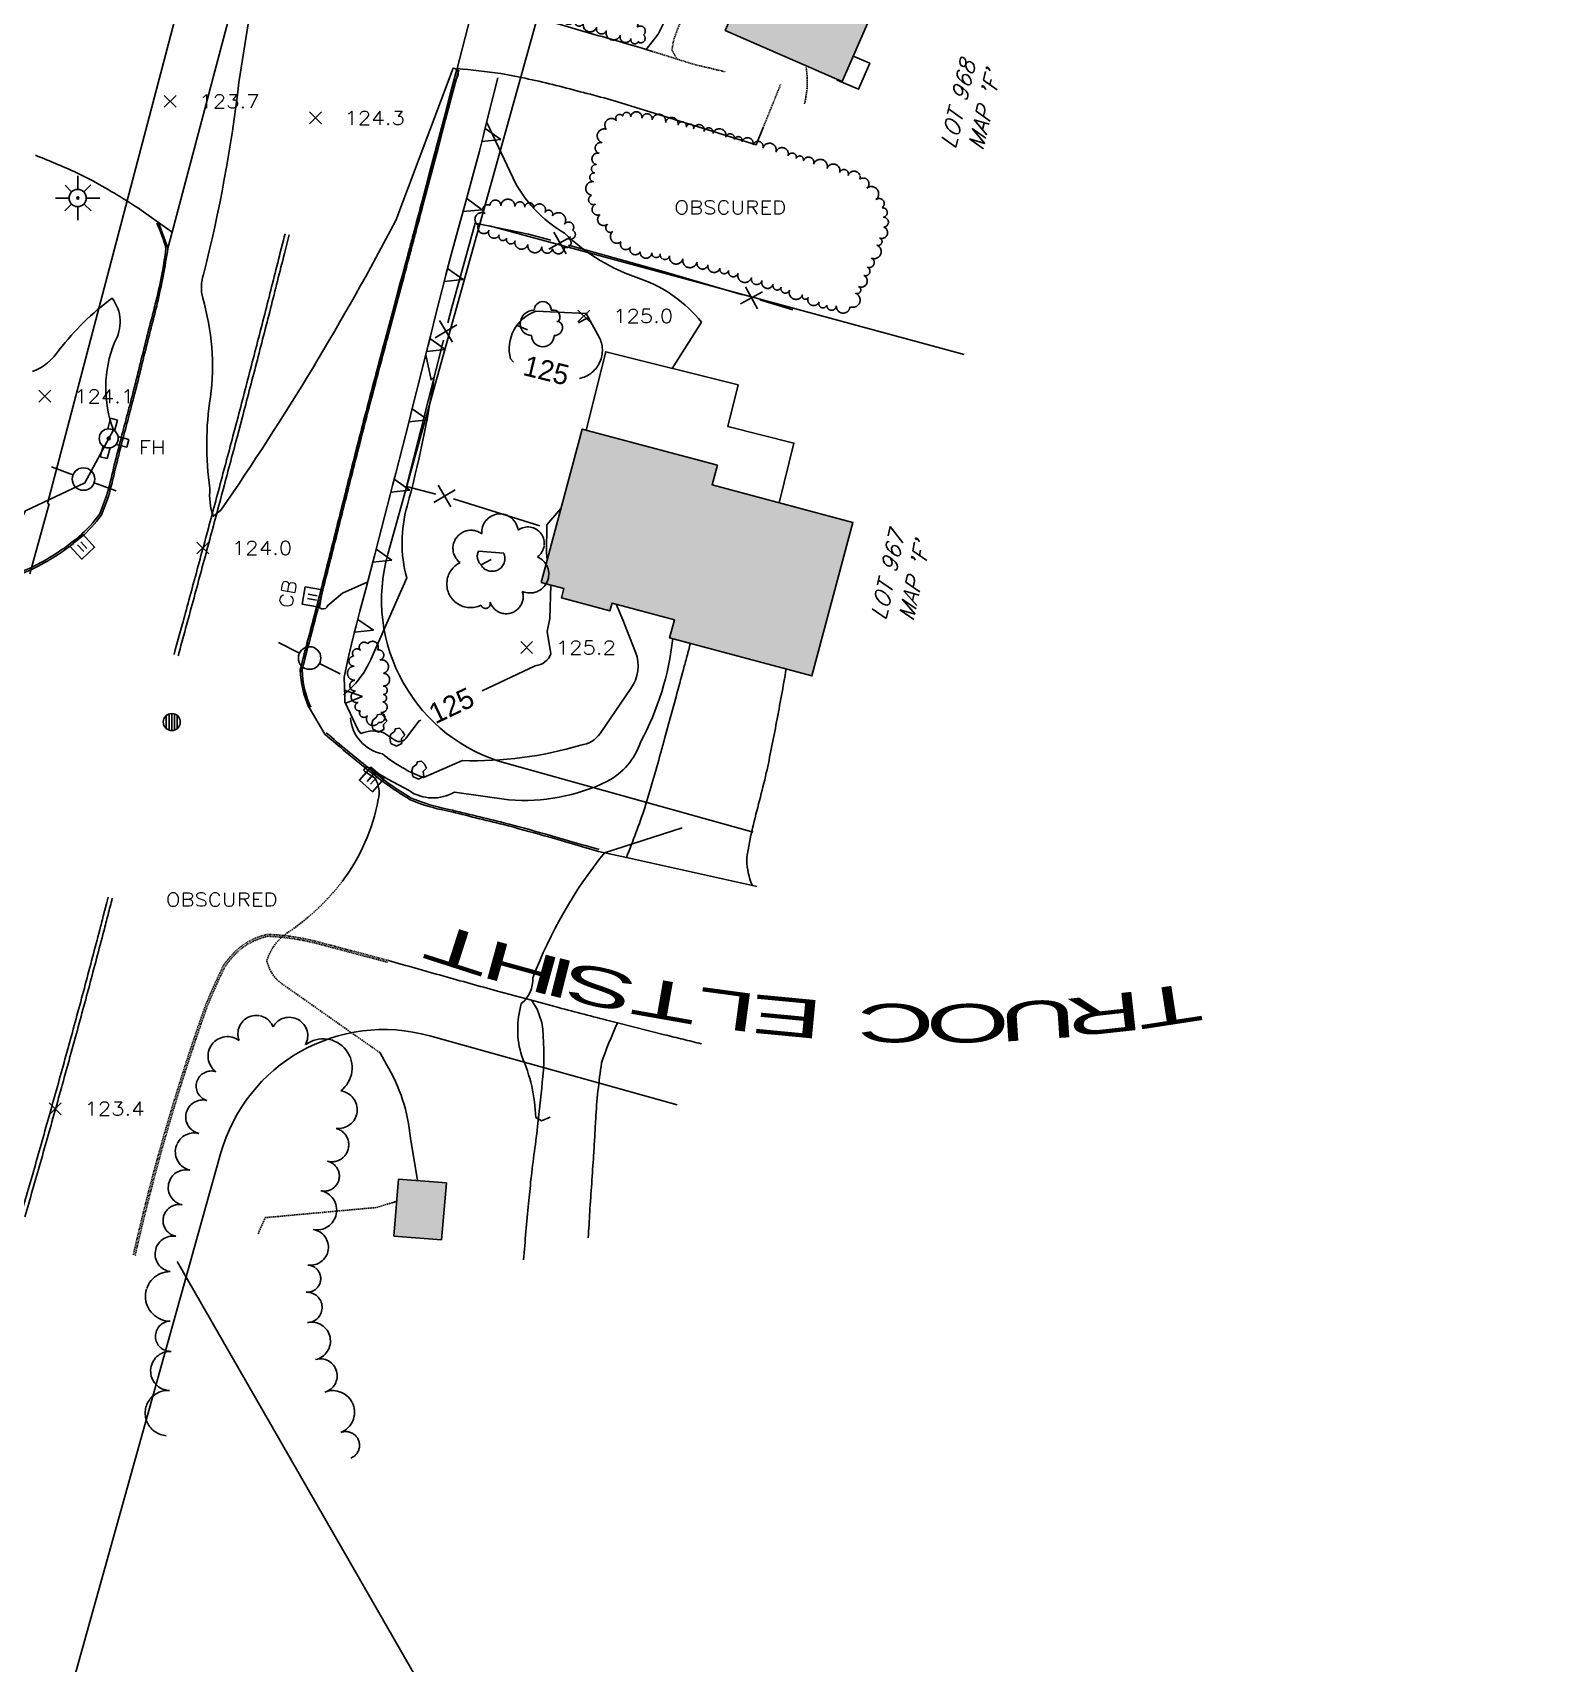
# Model space of a CAD drawing. Header units: feet. Extents: x 1023941 to 1026768, y 90264 to 94497.
# Drawn here: x 1024391.5 to 1024661.3, y 92679 to 92967.1 of the extents above; entities that cross this region are included whole.
import ezdxf
from ezdxf.enums import TextEntityAlignment as Align

# ---------------------------------------------------------------- set-up
doc = ezdxf.new("R2010")
doc.units = ezdxf.units.FT
doc.header["$MEASUREMENT"] = 0
for name, pattern in [('HIDDEN', [0.375, 0.25, -0.125]), ('HIDDEN2', [0.1875, 0.125, -0.0625]), ('LTP300', [40, 40, 0]), ('LTP322', [40, 40, 0]), ('LTP600', [40, 40, 0]), ('LTP610', [40, 40, 0]), ('LTP702', [40, 40, 0])]:
    doc.linetypes.add(name, pattern=pattern)
for name, color, linetype in [('ANNOTATE', 10, 'Continuous'), ('BUILDING', 11, 'Continuous'), ('CB', 10, 'Continuous'), ('CB-OBS', 10, 'Continuous'), ('CF-DEP_INDX', 11, 'LTP702'), ('CF-INDEX', 11, 'Continuous'), ('CF-INTERMED', 9, 'Continuous'), ('CF-OB_INTER', 9, 'HIDDEN'), ('CURB', 10, 'Continuous'), ('CURB_BACK', 9, 'Continuous'), ('CURB_BOTTOM', 10, 'Continuous'), ('CURB_OBSCURED', 10, 'HIDDEN2'), ('CURB_TOP', 10, 'Continuous'), ('DECK', 10, 'Continuous'), ('DRIVE', 10, 'Continuous'), ('DRIVE_OBSCURED', 10, 'HIDDEN2'), ('E1ABL', 4, 'Continuous'), ('E3BDL', 6, 'Continuous'), ('E6ABT-L', 4, 'Continuous'), ('E6BDW', 2, 'Continuous'), ('E6BUH', 9, 'Continuous'), ('E7SNT', 3, 'Continuous'), ('FENCE', 10, 'LTP300'), ('HYDRANT', 10, 'Continuous'), ('LTPOLE', 10, 'Continuous'), ('MH', 10, 'Continuous'), ('PAINTLIN', 9, 'Continuous'), ('PAVED_RD', 10, 'Continuous'), ('RETWALL', 9, 'LTP322'), ('ROCK', 9, 'Continuous'), ('SHRUBS', 9, 'LTP610'), ('SIDEWALK-OBS', 9, 'HIDDEN2'), ('SOLIDWALL', 9, 'Continuous'), ('SPOTELEV', 9, 'Continuous'), ('STEPS', 10, 'Continuous'), ('TEXT-OBS', 2, 'Continuous'), ('TREE', 9, 'Continuous'), ('TREELINE', 9, 'LTP600'), ('UPOLE', 10, 'Continuous'), ('WALK', 10, 'Continuous')]:
    doc.layers.add(name, color=color, linetype=linetype)
doc.styles.add('200BT', font='swiss.ttf', dxfattribs={"width": 2, "height": 6.8})
doc.styles.add('60', font='simplex.shx', dxfattribs={"width": 1.15, "height": 2.4})
doc.styles.add('80SL', font='simplex.shx', dxfattribs={"oblique": 22, "height": 2.8})

# ---------------------------------------------------------------- blocks, each defined once
blk = doc.blocks.new('FENCE')
for p, q in [((-0.476563, -0.5), (0.5, 0.476563)), ((0.5, -0.5), (-0.476563, 0.476563))]:
    blk.add_line(p, q)
blk = doc.blocks.new('RETWALL')
for p, q in [((-0.367188, 0), (0.001953, -0.986328)), ((0.001953, -0.986328), (0.373047, 0))]:
    blk.add_line(p, q)
blk = doc.blocks.new('STREE')
for p, q in [((0.25, 0.3125), (0.1875, 0.3125)), ((0.375, 0.125), (0.375, 0.1875))]:
    blk.add_line(p, q)
for centre, radius, start, end in [((0, 0.3125), 0.1875, 0, 180), ((-0.1875, 0), 0.3125, 90, 180), ((-0.25, 0), 0.25, 180, 270), ((0.25, 0.1875), 0.125, 0, 90), ((0.3125, 0.125), 0.0625, 270, 0), ((0.3125, -0.0625), 0.125, 0, 90), ((0, -0.25), 0.25, 180, 0), ((0.25, -0.0625), 0.1875, 270, 0)]:
    blk.add_arc(centre, radius, start, end)
blk = doc.blocks.new('CB_OBS')
for p, q in [((-0.118, -0.248), (-0.118, 0.249)), ((0.124, -0.248), (0.124, 0.249))]:
    blk.add_line(p, q)
at = {"flags": 128}
blk.add_lwpolyline([(0.487, 0.484), (-0.481, 0.484), (-0.481, -0.484), (0.487, -0.484)], close=True, dxfattribs=at)
blk = doc.blocks.new('ROCK')
for p, q in [((-0.369141, -0.009766), (-0.304688, 0.185547)), ((-0.304688, 0.185547), (-0.083984, 0.363281)), ((-0.083984, 0.363281), (-0.068359, 0.480469)), ((-0.068359, 0.480469), (0.160156, 0.517578)), ((0.160156, 0.517578), (0.337891, 0.349609)), ((0.453125, 0.138672), (0.269531, -0.052734)), ((0.337891, 0.349609), (0.453125, 0.138672)), ((-0.314453, -0.316406), (-0.373047, -0.019531)), ((0, -0.470703), (-0.314453, -0.316406)), ((0.292969, -0.324219), (0, -0.470703)), ((0.269531, -0.052734), (0.292969, -0.324219))]:
    blk.add_line(p, q)
blk = doc.blocks.new('CB_A')
for p, q in [((-0.118, -0.248), (-0.118, 0.249)), ((0.124, -0.248), (0.124, 0.249))]:
    blk.add_line(p, q)
at = {"flags": 128}
blk.add_lwpolyline([(0.487, 0.484), (-0.481, 0.484), (-0.481, -0.484), (0.487, -0.484)], close=True, dxfattribs=at)
blk = doc.blocks.new('UPOLE')
for p, q in [((-1.498047, 0.001953), (-0.480469, 0.001953)), ((0.517578, 0.001953), (1.550781, 0.001953))]:
    blk.add_line(p, q)
blk.add_circle((0.017578, -0.013672), 0.498047)
blk = doc.blocks.new('HYDRANT')
for p, q in [((-0.09375, 0.214844), (-0.09375, 0.490234)), ((-0.09375, 0.490234), (0.082031, 0.490234)), ((0.082031, 0.490234), (0.082031, 0.216797)), ((-0.214844, 0.09375), (-0.488281, 0.09375)), ((-0.488281, 0.09375), (-0.488281, -0.101563)), ((-0.488281, -0.101563), (-0.208984, -0.101563)), ((-0.09375, -0.490234), (-0.09375, -0.212891)), ((0.082031, -0.220703), (0.082031, -0.490234)), ((0.082031, -0.490234), (-0.09375, -0.490234))]:
    blk.add_line(p, q)
for radius in [0.234375, 0.035156]:
    blk.add_circle((0, 0), radius)
blk = doc.blocks.new('LTPOLE')
for p, q in [((0, 0.189453), (0, 0.488281)), ((-0.193359, 0), (-0.492188, 0)), ((-0.138672, 0.136719), (-0.28125, 0.287109)), ((0.130859, 0.140625), (0.289063, 0.294922)), ((0.185547, 0), (0.484375, 0)), ((-0.142578, -0.136719), (-0.289063, -0.279297)), ((0, -0.193359), (0, -0.486328)), ((0.138672, -0.132813), (0.292969, -0.279297))]:
    blk.add_line(p, q)
for centre, radius in [((-0.003906, 0), 0.189453), ((0, 0), 0.025391)]:
    blk.add_circle(centre, radius)
blk = doc.blocks.new('MH')
for p, q in [((-0.316406, -0.339844), (-0.316406, 0.349609)), ((-0.146484, 0.458984), (-0.146484, -0.427734)), ((0, -0.458984), (0, 0.474609)), ((0.146484, 0.443359), (0.146484, -0.435547)), ((0.302734, -0.332031), (0.302734, 0.365234))]:
    blk.add_line(p, q)
blk.add_circle((0, 0.007813), 0.470703)
blk = doc.blocks.new('SPOT')
for p, q in [((-0.5, -0.5), (0.5, 0.5)), ((-0.5, 0.5), (0.5, -0.5))]:
    blk.add_line(p, q)
blk = doc.blocks.new('DEPRESS')
blk.add_line((0.005859, -0.996094), (0.001953, -0.001953))

msp = doc.modelspace()

# ---------------------------------------------------------------- hatches: boundary and pattern name
at = {"layer": 'E6BUH'}
h = msp.add_hatch(dxfattribs=at)
h.set_pattern_fill('ANSI36', color=256, scale=20, style=0)
h.paths.add_polyline_path([(1024455.34, 92754.49), (1024463.78, 92753.8), (1024464.61, 92763.87), (1024456.17, 92764.56)])
h.paths.add_polyline_path([(1024511.58, 92887.22), (1024512.51, 92890.67), (1024488.63, 92897.07), (1024481.36, 92869.96), (1024485.4, 92868.88), (1024484.95, 92867.22), (1024493.52, 92864.93), (1024493.89, 92866.33), (1024504.9, 92863.38), (1024504.05, 92860.2), (1024529.2, 92853.45), (1024536.46, 92880.55)])
h.paths.add_polyline_path([(1024548.22, 92989.83), (1024527.58, 92998.85), (1024513.9, 92967.49), (1024534.54, 92958.48)])
h.paths.add_polyline_path([(1024552.93, 93068.29), (1024552.74, 93057.07), (1024580, 93056.61), (1024580.24, 93070.95), (1024580.58, 93091.18), (1024553.32, 93091.63)])

# ---------------------------------------------------------------- linework, layer by layer
at = {"layer": 'BUILDING', "flags": 128}
for points in [[(1024534.54, 92958.48), (1024513.9, 92967.49), (1024527.58, 92998.85), (1024548.22, 92989.83), (1024534.54, 92958.48)], [(1024481.36, 92869.96), (1024488.63, 92897.07), (1024512.51, 92890.67), (1024511.58, 92887.22), (1024536.46, 92880.55), (1024529.2, 92853.45), (1024504.05, 92860.2), (1024504.9, 92863.38), (1024493.89, 92866.33), (1024493.52, 92864.93), (1024484.95, 92867.22), (1024485.4, 92868.88), (1024481.36, 92869.96)], [(1024463.78, 92753.8), (1024464.61, 92763.87), (1024456.17, 92764.56), (1024455.34, 92754.49), (1024463.78, 92753.8)]]:
    msp.add_lwpolyline(points, close=True, dxfattribs=at)
at = {"layer": 'CF-DEP_INDX', "elevation": 125, "flags": 128}
msp.add_lwpolyline([(1024476.46, 92908.87), (1024475.96, 92909.45, -0.393269471), (1024480.41, 92917.87), (1024489.31, 92917.46), (1024491.72, 92913.09, -0.48476887), (1024488.12, 92906.01)], format="xyb", dxfattribs=at)
msp.add_lwpolyline([(1024470.75, 92873.05, -0.326590601), (1024470.28, 92875.48), (1024470.28, 92875.48), (1024474.75, 92875.13, -0.95256186), (1024470.75, 92873.05)], format="xyb", close=True, dxfattribs=at)
at = {"layer": 'CF-INDEX', "elevation": 125, "flags": 128}
for points in [[(1024471.75, 92951.21), (1024476.34, 92941.51, 0.146031708), (1024485.48, 92931.69, 0.112750554), (1024499.02, 92923.57, -0.138418436), (1024509.67, 92915.98), (1024504.54, 92907.79)], [(1024483.1, 92869.5), (1024482.89082, 92863.56668), (1024482.43091, 92861.32718), (1024483.1, 92857.35, -0.285242569), (1024480.33, 92855.26), (1024470.92, 92850.81)], [(1024460.09, 92845.65), (1024459.82, 92845.51), (1024457.59804, 92842.58063, -0.445973775), (1024455.50648, 92842.12134), (1024453.53969, 92843.40831, 0.188960348), (1024449.53, 92843.28), (1024449.06, 92843.87)]]:
    msp.add_lwpolyline(points, format="xyb", dxfattribs=at)
msp.add_lwpolyline([(1024482.44, 92873.98), (1024482.33183, 92875.20264), (1024482.37, 92880.12), (1024484.86, 92883.01)], dxfattribs=at)
at = {"layer": 'CF-INTERMED', "flags": 128}
for points, elevation in [([(1024450.64, 92870.02), (1024446.25, 92868.05), (1024443.69864, 92865.92, -0.996019376), (1024441.92, 92866.49), (1024465.92, 92958.54, 0.417578533), (1024466.48, 92960.68), (1024465.79, 92960.82), (1024455.68, 92933.94, -0.030691962), (1024424.75297, 92882.70968), (1024423.46, 92881.66, -0.121753013), (1024422.85, 92886.57, -0.074874419), (1024422.92, 92902.71, 0.106114519), (1024421.55756, 92920.17219, -0.147336188), (1024421.70726, 92924.38157, 0.032041688), (1024427.96454, 92958.27008), (1024432.15, 92984.61), (1024431.75, 92989.57, -0.086315809), (1024418.19934, 92978.49898, -0.142452285), (1024410.48, 92976.83)], 124), ([(1024391.49, 92907.24, 0.158782953), (1024396.2, 92911.07, -0.064452054), (1024405.54, 92920.22, -0.310024139), (1024405.95, 92912.34, 0.18632219), (1024405.78, 92896.93), (1024400.76, 92887.58), (1024390.25, 92882.6), (1024386.41, 92875.32, -0.211879133), (1024379.78, 92867.98)], 124), ([(1024461, 92910.16), (1024461.92, 92905.76), (1024462.48, 92906.32, -0.027939683), (1024457.6894, 92883.44768, 0.137684996), (1024457.61, 92870.8), (1024451.23932, 92856.33357, -0.127715524), (1024446.43, 92850.13)], 126), ([(1024494.61, 92866.13), (1024495.81, 92863.35), (1024498.05737, 92857.61849, -0.250711565), (1024497.21, 92851.25), (1024491.79, 92843.27, -0.20293507), (1024488.35678, 92841.21038, -0.079430854), (1024467.44, 92838.48), (1024460.59, 92835.49, -0.085676776), (1024453.35311, 92839.67928, -0.339206229), (1024447.66, 92846.07)], 124), ([(1024446.21, 92817.12, 0.113136797), (1024452.59, 92831.62, 0.192186462), (1024452.01, 92835.38), (1024450.19, 92836.55, -0.809293546), (1024450.85, 92837.26), (1024454.25, 92835.22), (1024458.02, 92833.18, 0.28717329), (1024466.04, 92832.92), (1024475.65, 92831.56, 0.131851395), (1024492.99, 92834.78, 0.192170538), (1024498.94, 92841.77, 0.096087155), (1024504.62, 92860.04)], 123), ([(1024482.93, 92775.5), (1024481.41, 92774.82), (1024480.41226, 92775.43988, 0.094874448), (1024477.93517, 92786.26181, -0.147234545), (1024477.86, 92795.55, 0.229547931), (1024479.91, 92800.12, -0.078607831), (1024492.55, 92822.22), (1024506.26, 92826.6)], 122), ([(1024459.52, 92764.29), (1024458.27, 92771.8, 0.113314029), (1024454.01959, 92784.82051), (1024452.9, 92786.86)], 123)]:
    msp.add_lwpolyline(points, format="xyb", dxfattribs=dict(at, elevation=elevation))
at = {"layer": 'CF-INTERMED', "elevation": 123, "flags": 128}
msp.add_lwpolyline([(1024455.03, 92760.38), (1024455.84, 92760.63)], dxfattribs=at)
at = {"layer": 'CF-OB_INTER', "flags": 128}
for points, elevation in [([(1024527.89, 92954.51, 0.103581399), (1024528.18, 92960.95)], 124), ([(1024452.9, 92786.86), (1024435.84, 92798.86, -0.19813586), (1024432.88, 92803.14, -0.166572197), (1024436.35976, 92807.93414, 0.081539738), (1024446.21, 92817.12)], 123)]:
    msp.add_lwpolyline(points, format="xyb", dxfattribs=dict(at, elevation=elevation))
at = {"layer": 'CF-OB_INTER', "elevation": 123, "flags": 128}
msp.add_lwpolyline([(1024431.35, 92754.89), (1024432.62, 92757.74), (1024452.29, 92759.53), (1024455.03, 92760.38)], dxfattribs=at)
at = {"layer": 'CURB', "flags": 128}
for points in [[(1024413.77, 92933.57), (1024415.42, 92929, -0.016245), (1024413.54, 92919.23, -0.005782), (1024412.74, 92916.09, 0.000599), (1024411.94, 92912.96, 0.000926), (1024410.74, 92908.1, -0.001789), (1024409.53, 92903.25, -0.00154), (1024408.44, 92899.08, 0.001034), (1024407.35, 92894.92, 0.001209), (1024406.12, 92890.04, -0.019398), (1024404.89, 92885.16), (1024403.7, 92881.93, -0.067623), (1024399.89, 92877.83, -0.04665), (1024394.66, 92874.07, -0.066699), (1024385.48, 92870.06), (1024384.67, 92869.85, -0.062964), (1024374.71, 92868.69), (1024373.18, 92868.72, -0.054663), (1024367.22, 92870.5)], [(1024491.51, 92822.44, 0.002168), (1024486.7, 92823.83, 0.002168), (1024481.9, 92825.22, 0.004143), (1024474.71, 92827.18, 0.00387), (1024469.85, 92828.36, 0.005134), (1024464.99, 92829.55), (1024463.68, 92829.83, -0.046134), (1024458.23, 92831.58, -0.033347), (1024450.64, 92836.92, -0.010609), (1024443.17, 92843.16)]]:
    msp.add_lwpolyline(points, format="xyb", dxfattribs=at)
at = {"layer": 'CURB_BACK', "flags": 128}
for points in [[(1024440.66, 92847.93, -0.100695), (1024439.14, 92854.5), (1024439.37, 92855.48, -0.006292), (1024440.63, 92860.32, 0.000505), (1024441.89, 92865.16, 0.00022), (1024442.44, 92867.26, 0.000435), (1024442.98, 92869.37, 0.001001), (1024444.2, 92874.22, 0.000196), (1024445.42, 92879.07, 0.000196), (1024446.64, 92883.92, -0.000581), (1024447.85, 92888.77, -0.000581), (1024449.09, 92893.61, -0.000935), (1024450.32, 92898.46, -0.000935), (1024451.6, 92903.3, -0.000495), (1024452.87, 92908.13, -0.000495), (1024454.16, 92912.96), (1024455.45, 92917.8), (1024456.75, 92922.62, 0.000267), (1024458.04, 92927.45, 0.000137), (1024458.7, 92929.94, 0.000115), (1024459.36, 92932.42, 0.000225), (1024460.64, 92937.25), (1024461.92, 92942.08), (1024463.2, 92946.92), (1024464.48, 92951.75), (1024465.64, 92956.16), (1024466.8, 92960.56)], [(1024413.46, 92933.45, -0.043021), (1024415.07, 92928.97, -0.032276), (1024413.19, 92919.2, -0.005644), (1024412.4, 92916.12, 0.000563), (1024411.62, 92913.03, 0.000884), (1024410.41, 92908.18, -0.001781), (1024409.21, 92903.33, -0.001532), (1024408.12, 92899.17, 0.000962), (1024407.03, 92895.01, 0.001125), (1024405.79, 92890.13, -0.019441), (1024404.56, 92885.25), (1024403.4, 92882.1, -0.067394), (1024399.67, 92878.08, -0.046701), (1024394.5, 92874.36, -0.067402), (1024385.31, 92870.37), (1024384.58, 92870.17, -0.063419), (1024374.62, 92869.03), (1024373.21, 92869.06, -0.055165), (1024367.32, 92870.82)], [(1024491.6, 92822.76, 0.002168), (1024486.79, 92824.15, 0.002168), (1024481.99, 92825.54, 0.004144), (1024474.79, 92827.5, 0.003864), (1024469.93, 92828.68, 0.005246), (1024465.08, 92829.87), (1024463.77, 92830.15, -0.046209), (1024458.38, 92831.88, -0.033272), (1024450.84, 92837.19, -0.010636), (1024443.39, 92843.41)]]:
    msp.add_lwpolyline(points, format="xyb", dxfattribs=at)
at = {"layer": 'CURB_BOTTOM', "flags": 128}
msp.add_lwpolyline([(1024440.34, 92847.85, -0.099799), (1024438.8, 92854.5), (1024439.05, 92855.56, -0.006236), (1024440.31, 92860.4, 0.000494), (1024441.57, 92865.24, 0.000215), (1024442.12, 92867.34, 0.000439), (1024442.66, 92869.45, 0.001008), (1024443.88, 92874.3, 0.000196), (1024445.1, 92879.15, 0.000196), (1024446.32, 92884, -0.000581), (1024447.53, 92888.85, -0.000581), (1024448.76, 92893.69, -0.000934), (1024450, 92898.54, -0.000935), (1024451.27, 92903.38, -0.000496), (1024452.55, 92908.22, -0.000495), (1024453.84, 92913.05), (1024455.13, 92917.88), (1024456.42, 92922.71, 0.000269), (1024457.72, 92927.54, 0.000138), (1024458.38, 92930.02, 0.000113), (1024459.04, 92932.5, 0.00022), (1024460.32, 92937.34), (1024461.6, 92942.17), (1024462.88, 92947), (1024464.15, 92951.84), (1024465.31, 92956.24), (1024466.48, 92960.65)], format="xyb", dxfattribs=at)
at = {"layer": 'CURB_OBSCURED', "flags": 128}
for points in [[(1024409.31, 92751.17, -0.029667), (1024421.98, 92795.01, -0.019106), (1024425.29, 92802.39, -0.072608), (1024428.4, 92805.7, -0.100901), (1024432.98, 92807.79, -0.057607), (1024442.41, 92806.33), (1024447.64, 92804.95), (1024454.38, 92803.16)], [(1024409.63, 92751.07, -0.029709), (1024422.3, 92794.9, -0.018979), (1024425.57, 92802.21, -0.072211), (1024428.59, 92805.43, -0.100026), (1024433.02, 92807.45, -0.057077), (1024442.35, 92806.01), (1024447.68, 92804.6), (1024454.29, 92802.84)]]:
    msp.add_lwpolyline(points, format="xyb", dxfattribs=at)
at = {"layer": 'CURB_TOP', "flags": 128}
msp.add_lwpolyline([(1024440.36, 92847.86, -0.099857), (1024438.82, 92854.5), (1024439.07, 92855.56, -0.006238), (1024440.33, 92860.39, 0.000497), (1024441.59, 92865.23, 0.000216), (1024442.13, 92867.34, 0.000438), (1024442.68, 92869.45, 0.001006), (1024443.9, 92874.3, 0.000196), (1024445.12, 92879.14, 0.000196), (1024446.33, 92883.99, -0.00058), (1024447.55, 92888.84, -0.00058), (1024448.78, 92893.69, -0.000936), (1024450.02, 92898.53, -0.000937), (1024451.29, 92903.37, -0.000494), (1024452.57, 92908.21, -0.000494), (1024453.86, 92913.04), (1024455.15, 92917.87), (1024456.44, 92922.7, 0.000269), (1024457.74, 92927.53, 0.000138), (1024458.4, 92930.01, 0.000114), (1024459.06, 92932.5, 0.000223), (1024460.34, 92937.33), (1024461.62, 92942.16), (1024462.9, 92947), (1024464.17, 92951.83), (1024465.33, 92956.24), (1024466.49, 92960.64)], format="xyb", dxfattribs=at)
at = {"layer": 'DECK', "flags": 128}
msp.add_lwpolyline([(1024489.32, 92896.89), (1024492.78, 92910.72), (1024516.17, 92904.87), (1024514.33, 92897.52), (1024526.03, 92894.59), (1024523.4, 92884.05)], dxfattribs=at)
at = {"layer": 'DRIVE', "flags": 128}
for points in [[(1024470.32, 92975.44), (1024471.84, 92973.47, 0.046417), (1024478.36, 92970.53, 0.007849), (1024487.92, 92967.61, 0.002198), (1024492.73, 92966.23, -0.002148), (1024497.54, 92964.85), (1024499.23, 92964.35), (1024499.9, 92964.14), (1024501.03, 92963.79)], [(1024466.5, 92960.75, -0.01111), (1024474.22, 92959.89, -0.016238), (1024484.02, 92957.78, -0.005643), (1024488.85, 92956.51, -0.008873), (1024493.68, 92955.24), (1024494.7, 92954.93), (1024519.35, 92947.28), (1024520.6, 92950.35)], [(1024392.01, 92945.44, -0.01423), (1024399.81, 92942.11), (1024402.14, 92940.9, -0.025458), (1024410.71, 92935.72), (1024413.77, 92933.57), (1024416.18, 92931.87)], [(1024496.43, 92821.35, 0.009083), (1024499.7, 92830.17, 0.007383), (1024502.46, 92839.77, 0.001219), (1024503.17, 92842.35), (1024503.87, 92844.93), (1024505.19, 92849.75, 0.000915), (1024506.5, 92854.57, 0.000439), (1024507.12, 92856.89, 0.000439), (1024507.74, 92859.21)], [(1024524.67, 92854.67, -0.002135), (1024522.96, 92845.31, -0.005998), (1024521.15, 92836.31, -0.006018), (1024519.94, 92831.44, 0.008141), (1024518.72, 92826.57, 0.015642), (1024517.71, 92821.43, 0.09813), (1024518.44, 92817.02), (1024518.73, 92816.4)], [(1024478.24, 92750.29, -0.00213), (1024478.68, 92755.27, -0.00213), (1024479.13, 92760.25, -0.000904), (1024479.35, 92762.36, -0.001647), (1024479.56, 92764.48, -0.003884), (1024480.18, 92769.44, 0.002734), (1024480.8, 92774.41, 0.007833), (1024481.66, 92782.69, 0.051847), (1024481.51, 92792.21), (1024480.63, 92794.58), (1024479.68, 92796.14)], [(1024494.87, 92792.14, 0.030202), (1024492.03, 92785.06, 0.022965), (1024491, 92775.13, 0.004292), (1024490.82, 92771.94, -0.000852), (1024490.63, 92768.76, -0.001336), (1024490.29, 92763.77, 0.001957), (1024489.95, 92758.78, 0.000903), (1024489.82, 92756.48, 0.000903), (1024489.69, 92754.17)]]:
    msp.add_lwpolyline(points, format="xyb", dxfattribs=at)
at = {"layer": 'DRIVE_OBSCURED', "flags": 128}
msp.add_lwpolyline([(1024501.03, 92963.79), (1024505.42, 92962.42), (1024508.26, 92961.53, 0.011751), (1024511.05, 92960.87, 0.011751), (1024513.85, 92960.21)], format="xyb", dxfattribs=at)
msp.add_lwpolyline([(1024520.6, 92950.35), (1024523.66, 92957.92)], dxfattribs=at)
at = {"layer": 'E1ABL'}
msp.add_line((1024472.23508, 92932.97805), (1024556.09565, 92910.24038), dxfattribs=at)
at = {"layer": 'E3BDL'}
for p, q in [((1024515.32145, 93344.22686), (1024394.11708, 92883.92698)), ((1024454.26617, 92874.97788), (1024518.73124, 93106.04501)), ((1024391.00478, 92871.50068), (1024394.44732, 92883.84002)), ((1024394.11708, 92883.92698), (1024394.44732, 92883.84002)), ((1024518.83427, 92825.81848), (1024475.10088, 92838.01959)), ((1024505.39795, 92777.65765), (1024461.66456, 92789.85876)), ((1024370.71488, 92575.49854), (1024424.70627, 92769.02405))]:
    msp.add_line(p, q, dxfattribs=at)
for centre, start, end in [((1024483.16267, 92866.91609), 164.4115098, 254.4115098), ((1024453.60277, 92760.96226), 74.4115098, 164.4115098)]:
    msp.add_arc(centre, 30, start, end, dxfattribs=at)
at = {"layer": 'E6BDW'}
msp.add_line((1024417.04307, 92750.00106), (1024661.27859, 92325.36043), dxfattribs=at)
at = {"layer": 'FENCE', "flags": 128}
for points in [[(1024464.89, 92915.86), (1024465.57, 92918.57), (1024469.71, 92933.47), (1024479.12, 92931.53), (1024483.1, 92930.42)], [(1024486.18, 92929.57), (1024502.92, 92924.92), (1024516.95, 92920.78)], [(1024520.02, 92919.87), (1024525.82, 92918.16)], [(1024462.76, 92885.58), (1024457.57, 92886.93), (1024464.1, 92912.75)], [(1024481.13, 92879.99), (1024465.85, 92884.75)]]:
    msp.add_lwpolyline(points, dxfattribs=at)
at = {"layer": 'PAINTLIN', "flags": 128}
for points in [[(1024416.5, 92857.21), (1024416.72, 92858.05), (1024417.93, 92862.46, 0.000303), (1024419.13, 92866.86, 0.000332), (1024420.44, 92871.69, 0.000296), (1024421.75, 92876.51, 0.000296), (1024423.05, 92881.34, 0.000295), (1024424.34, 92886.17, 0.000295), (1024425.63, 92891, 0.000293), (1024426.91, 92895.84), (1024427.8, 92899.21, 0.000448), (1024429.07, 92904.04, 0.000499), (1024430.33, 92908.88, 0.000499), (1024431.58, 92913.72, 0.0005), (1024432.82, 92918.57, 0.0005), (1024434.05, 92923.41, 0.000552), (1024435.27, 92928.26), (1024435.83, 92930.46), (1024435.97, 92931.05), (1024436.11, 92931.58)], [(1024417.22, 92857.02, 0.000295), (1024418.54, 92861.84, 0.000295), (1024419.86, 92866.66, 0.000295), (1024421.17, 92871.49, 0.000296), (1024422.47, 92876.32, 0.000296), (1024423.77, 92881.15, 0.000293), (1024425.07, 92885.98, 0.000293), (1024426.35, 92890.81, 0.000299), (1024427.63, 92895.64), (1024428.53, 92899.02, 0.000445), (1024429.79, 92903.85, 0.0005), (1024431.06, 92908.69, 0.0005), (1024432.3, 92913.53, 0.000498), (1024433.55, 92918.37, 0.000498), (1024434.77, 92923.22, 0.000503), (1024436, 92928.07), (1024436.83, 92931.4)], [(1024389.4, 92758.06, 0.000539), (1024390.78, 92762.87, 0.000539), (1024392.16, 92767.67, 0.000539), (1024393.52, 92772.49, 0.000539), (1024394.88, 92777.3, 0.000539), (1024396.22, 92782.11, 0.000533), (1024397.56, 92786.93), (1024398.2, 92789.25, 0.000788), (1024399.51, 92794.08, 0.000838), (1024400.81, 92798.9, 0.000838), (1024402.09, 92803.74, 0.000897), (1024403.36, 92808.57, 0.000448), (1024403.99, 92810.99), (1024404.61, 92813.4), (1024404.74, 92813.91), (1024404.86, 92814.35)], [(1024390.13, 92757.86, 0.000539), (1024391.51, 92762.66, 0.000539), (1024392.89, 92767.47, 0.000539), (1024394.25, 92772.28, 0.000539), (1024395.61, 92777.09, 0.000539), (1024396.94, 92781.91, 0.000538), (1024398.28, 92786.73), (1024398.92, 92789.05, 0.00078), (1024400.23, 92793.88, 0.00084), (1024401.54, 92798.71, 0.00084), (1024402.81, 92803.54, 0.000839), (1024404.09, 92808.37, 0.000501), (1024404.83, 92811.26, 0.000501), (1024405.58, 92814.16)]]:
    msp.add_lwpolyline(points, format="xyb", dxfattribs=at)
at = {"layer": 'PAVED_RD', "flags": 128}
for points in [[(1024430.74, 92986.79), (1024416.18, 92931.87), (1024415.42, 92929)], [(1024466.48, 92960.65), (1024466.5, 92960.75), (1024470.32, 92975.44), (1024470.42, 92975.81)], [(1024443.17, 92843.16), (1024440.36, 92847.86)], [(1024519.46, 92816.24), (1024518.73, 92816.4), (1024496.43, 92821.35), (1024491.51, 92822.44)]]:
    msp.add_lwpolyline(points, dxfattribs=at)
msp.add_lwpolyline([(1024454.38, 92803.16, 0.00076), (1024459.19, 92801.8, 0.00076), (1024464, 92800.44, 0.00076), (1024468.82, 92799.1, 0.000761), (1024473.64, 92797.77), (1024474.76, 92797.46), (1024479.68, 92796.14), (1024484.42, 92794.86, 0.001138), (1024488.94, 92793.68, 0.001728), (1024493.46, 92792.5), (1024494.87, 92792.14), (1024503.16, 92790.05, 0.000875), (1024506.43, 92789.25, 0.000875), (1024509.7, 92788.45)], format="xyb", dxfattribs=at)
at = {"layer": 'RETWALL', "flags": 128}
for points in [[(1024471.17, 92949.02), (1024471.43, 92950.04), (1024472.81, 92955.66)], [(1024467.9, 92936.65), (1024469.43, 92942.3), (1024470.44, 92946.17), (1024471.17, 92949.02)], [(1024464.53, 92924.3), (1024465.54, 92928.09), (1024466.6, 92931.95), (1024467.67, 92935.8), (1024467.9, 92936.65)], [(1024461.38, 92911.89), (1024461.79, 92913.5), (1024462.76, 92917.38), (1024464.51, 92924.23), (1024464.53, 92924.3)], [(1024458.28, 92899.47), (1024458.88, 92901.86), (1024459.85, 92905.74), (1024460.81, 92909.62), (1024461.38, 92911.89)], [(1024455.11, 92887.07), (1024455.69, 92889.3), (1024456.92, 92894.1), (1024457.91, 92897.98), (1024458.28, 92899.47)], [(1024451.9, 92874.68), (1024452.67, 92877.68), (1024453.67, 92881.55), (1024454.68, 92885.43), (1024455.11, 92887.07)], [(1024448.67, 92862.29), (1024449.34, 92864.9), (1024450.37, 92868.78), (1024451.68, 92873.81), (1024451.9, 92874.68)], [(1024446.66, 92849.74), (1024446.57, 92853.24), (1024447.41, 92857.14), (1024448.35, 92861.02), (1024448.67, 92862.29)], [(1024449.06, 92843.87), (1024446.68, 92848.88), (1024446.66, 92849.74)]]:
    msp.add_lwpolyline(points, dxfattribs=at)
at = {"layer": 'SHRUBS', "flags": 128}
msp.add_lwpolyline([(1024498.59, 92965.61, -1), (1024497.25, 92966.05, -1), (1024495.35, 92966.68, -1), (1024492.9, 92967.5, -1), (1024491.16, 92968.07, -1), (1024488.86, 92968.83, -1), (1024487.28, 92969.36, -1), (1024485.14, 92970.07, -1), (1024483.72, 92970.54, -1), (1024481.74, 92971.19, -1), (1024480.48, 92971.61, -1), (1024481.03, 92974.05, -1), (1024481.41, 92975.76, -1), (1024481.93, 92978.03, -1), (1024482.27, 92979.58, -1), (1024482.75, 92981.69, -1), (1024483.06, 92983.07, -1), (1024483.5, 92985.02, -1), (1024484.07, 92987.54, -1), (1024484.74, 92989.87, -1), (1024485.21, 92991.47, -1), (1024485.83, 92993.63, -1), (1024486.25, 92995.07, -1), (1024486.83, 92997.07, -1), (1024487.2, 92998.35, -1), (1024487.73, 93000.19, -1), (1024488.43, 93002.59, -1), (1024488.91, 93004.27, -1), (1024489.38, 93005.79, -1), (1024490.01, 93007.86, -1), (1024490.43, 93009.21, -1), (1024491.01, 93011.13, -1), (1024491.77, 93013.6, -1), (1024492.31, 93015.35, -1), (1024493, 93017.61, -1), (1024493.63, 93019.77, -1), (1024494.05, 93021.21, -1), (1024494.64, 93023.21, -1), (1024496.11, 93024.43, -1), (1024497.71, 93023.7, -1), (1024499.83, 93022.74, -1), (1024501.27, 93022.08, -1), (1024503.24, 93021.18, -1), (1024504.53, 93020.59, -1), (1024502.3, 93019.29, -1), (1024500.94, 93018.5, -1), (1024499.91, 93017.19, -1), (1024498.51, 93015.43, -1), (1024497.58, 93014.25, -1), (1024497.07, 93013.02, -1), (1024496.33, 93011.25, -1), (1024495.37, 93008.94, -1), (1024494.7, 93007.33, -1), (1024493.81, 93005.17, -1), (1024493.2, 93003.71, -1), (1024492.37, 93001.71, -1), (1024491.83, 93000.4, -1), (1024491.23, 92997.88, -1), (1024490.81, 92996.1, -1), (1024490.25, 92993.75, -1), (1024489.87, 92992.13, -1), (1024489.35, 92989.94, -1), (1024489, 92988.48, -1), (1024488.52, 92986.45, -1), (1024487.98, 92984.61, -1), (1024487.28, 92982.21, -1), (1024486.79, 92980.53, -1), (1024486.13, 92978.3, -1), (1024485.68, 92976.78, -1), (1024486.22, 92975.46, -1), (1024486.97, 92973.61, -1), (1024487.49, 92972.33, -1), (1024489.78, 92971.55, -1), (1024491.36, 92971.02, -1), (1024493.49, 92970.3, -1), (1024495.39, 92969.43, -1), (1024496.6, 92968.88, -1), (1024498.34, 92968.08, -1), (1024499.44, 92966.71, -1), (1024498.46, 92965.47)], format="xyb", dxfattribs=at)
for points in [[(1024527.53, 92920.77, -1), (1024525.26, 92921.6, -1), (1024523.77, 92922.14, -1), (1024522.35, 92922.62, -1), (1024520.38, 92923.29, -1), (1024518.54, 92923.85, -1), (1024516.15, 92924.59, -1), (1024514.48, 92925.1, -1), (1024512.95, 92925.52, -1), (1024510.86, 92926.09, -1), (1024508.92, 92926.56, -1), (1024506.41, 92927.17, -1), (1024504.05, 92927.68, -1), (1024502.42, 92928.03, -1), (1024500.93, 92928.18, -1), (1024498.85, 92928.38, -1), (1024497.15, 92929.27, -1), (1024495.48, 92930.14, -1), (1024494.05, 92931.98, -1), (1024493.09, 92933.24, -1), (1024491.76, 92934.95, -1), (1024490.96, 92936.78, -1), (1024490.27, 92938.38, -1), (1024490.62, 92940.77, -1), (1024490.84, 92942.31, -1), (1024491.16, 92943.78, -1), (1024491.6, 92945.81, -1), (1024492.15, 92947.65, -1), (1024492.88, 92950.04, -1), (1024494.69, 92951.51, -1), (1024495.77, 92952.4, -1), (1024497.18, 92952.24, -1), (1024499.17, 92952.02, -1), (1024500.97, 92951.69, -1), (1024503.35, 92951.25, -1), (1024505.54, 92950.76, -1), (1024507.01, 92950.44, -1), (1024508.3, 92950.12, -1), (1024510.17, 92949.67, -1), (1024511.74, 92949.29, -1), (1024513.98, 92948.66, -1), (1024515.51, 92948.23, -1), (1024516.87, 92947.83, -1), (1024518.79, 92947.26, -1), (1024520.54, 92946.72, -1), (1024522.85, 92946.01, -1), (1024524.99, 92945.32, -1), (1024526.42, 92944.86, -1), (1024527.68, 92944.45, -1), (1024529.51, 92943.86, -1), (1024531.88, 92943.08, -1), (1024534.1, 92942.37, -1), (1024535.61, 92941.88, -1), (1024537.67, 92941.21, -1), (1024538.91, 92939.64, -1), (1024540.5, 92937.61, -1), (1024541.63, 92936.16, -1), (1024541.77, 92934.5, -1), (1024541.91, 92932.75, -1), (1024541.17, 92930.81, -1), (1024540.69, 92929.56, -1), (1024539.69, 92927.27, -1), (1024538.99, 92925.67, -1), (1024538.35, 92924.22, -1), (1024537.46, 92922.24, -1), (1024536.93, 92921.06, -1), (1024535.93, 92918.68, -1), (1024533.52, 92918.83, -1), (1024531.85, 92918.94, -1), (1024530.47, 92919.52, -1), (1024528.55, 92920.34, -1), (1024527.53, 92920.77)], [(1024472.32, 92936.62, -1), (1024474.24, 92936.51, -1), (1024476.73, 92936.38, -1), (1024478.48, 92936.29, -1), (1024480.07, 92936.2, -1), (1024482.05, 92935.32, -1), (1024483.35, 92934.75, -1), (1024485.46, 92933.26, -1), (1024486.95, 92932.2, -1), (1024486.2, 92930.71, -1), (1024485.43, 92929.21, -1), (1024483.36, 92928.93, -1), (1024481.48, 92929.26, -1), (1024479.01, 92929.69, -1), (1024476.77, 92930.34, -1), (1024475.25, 92930.79, -1), (1024473.96, 92931.37, -1), (1024472.14, 92932.2, -1), (1024470.27, 92933.06, -1), (1024471.48, 92935.15, -1), (1024472.31, 92936.6, -1), (1024472.32, 92936.62)], [(1024449.4, 92847.29, -1), (1024449.05, 92848.75, -1), (1024448.56, 92850.77, -1), (1024448.46, 92852.69, -1), (1024448.32, 92855.18, -1), (1024448.23, 92856.93, -1), (1024449.42, 92857.97, -1), (1024450.74, 92859.11, -1), (1024452.42, 92858.02, -1), (1024452.87, 92856.25, -1), (1024453.48, 92853.91, -1), (1024453.44, 92851.66, -1), (1024453.42, 92850.16, -1), (1024453.4, 92848.87, -1), (1024453.01, 92847, -1), (1024452.65, 92845.22, -1), (1024450.68, 92846.48, -1), (1024449.4, 92847.29, -1), (1024449.4, 92847.29)]]:
    msp.add_lwpolyline(points, format="xyb", close=True, dxfattribs=at)
at = {"layer": 'SIDEWALK-OBS', "flags": 128}
msp.add_lwpolyline([(1024505.42, 92962.42), (1024504.46, 92964.01), (1024504.8, 92965.89, -0.049508), (1024506.79, 92970.48, -0.004665), (1024508.78, 92975.06), (1024508.92, 92975.35, -0.005586), (1024510.78, 92979.18, -0.005586), (1024512.64, 92983.01)], format="xyb", dxfattribs=at)
at = {"layer": 'SOLIDWALL', "flags": 128}
msp.add_lwpolyline([(1024472.82, 92955.64), (1024473.68, 92959.13)], dxfattribs=at)
at = {"layer": 'STEPS', "flags": 128}
msp.add_lwpolyline([(1024533.69, 92958.85), (1024533.64, 92958.73), (1024537.42, 92957.1), (1024539.41, 92961.71), (1024536.49, 92962.96)], dxfattribs=at)
at = {"layer": 'TREELINE', "flags": 128}
msp.add_lwpolyline([(1024470.74, 92865.95, -1), (1024467.03, 92873.47, -1), (1024470.9, 92878.53, -1), (1024477.28, 92879.21, -1), (1024480.72, 92874.49, -1), (1024478.03, 92868.39, -1), (1024472.34, 92866.49, -1), (1024470.74, 92865.95)], format="xyb", close=True, dxfattribs=at)
msp.add_lwpolyline([(1024415.11, 92719.21, -1), (1024415.69, 92727.19, -1), (1024415.96, 92734.11, -1), (1024415.82, 92739.44, -1), (1024415.82, 92748.2, -1), (1024416.82, 92754.45, -1), (1024417.95, 92760, -1), (1024419.26, 92766.13, -1), (1024420.86, 92772.61, -1), (1024422.27, 92778.44, -1), (1024423.89, 92783.52, -1), (1024428.02, 92789.03, -1), (1024434, 92791.45, -1), (1024439.71, 92788.28, -1), (1024445.94, 92780.12, -1), (1024445.11, 92773.5, -1), (1024443.64, 92767.69, -1), (1024442.43, 92762.49, -1), (1024441.05, 92755.63, -1), (1024440.16, 92749.36, -1), (1024439.86, 92744.56, -1), (1024440.1, 92739.19, -1), (1024441.49, 92732.67, -1), (1024443.15, 92726.91, -1), (1024445.95, 92719.77, -1), (1024447.73, 92715.25, -1), (1024447.73, 92715.25)], format="xyb", dxfattribs=at)
at = {"layer": 'WALK', "flags": 128}
msp.add_lwpolyline([(1024499.9, 92964.14), (1024502.03, 92966.83, 0.051945), (1024505.21, 92974.77)], format="xyb", dxfattribs=at)

# ---------------------------------------------------------------- block references
at = {"layer": 'CB', "yscale": 3.19999999999709, "zscale": 3.2}
for p, xscale, rotation in [((1024400.27, 92876.28), 3.200000000031769, 42.68979099933066), ((1024451.43, 92835.17), 3.200000000001503, 318.7256350000271)]:
    msp.add_blockref('CB_A', p, dxfattribs=dict(at, xscale=xscale, rotation=rotation))
at = {"layer": 'CB-OBS', "xscale": 3.200000000006863, "yscale": 3.19999999999709, "zscale": 3.2, "rotation": 79.99810899975051}
msp.add_blockref('CB_OBS', (1024440.94, 92867.37), dxfattribs=at)
at = {"layer": 'CF-DEP_INDX', "yscale": 2, "zscale": 2}
for p, xscale, rotation in [((1024477.11, 92915.37, 125), 2.000000000015266, 66.72557799880964), ((1024489.68, 92916.78, 125), 1.999999999999904, 298.9047819999147), ((1024470.75, 92873.05, 125), 1.999999999990679, 117.8377959996665)]:
    msp.add_blockref('DEPRESS', p, dxfattribs=dict(at, xscale=xscale, rotation=rotation))
at = {"layer": 'FENCE', "yscale": 3.19999999999709, "zscale": 3.2}
for p, xscale, rotation in [((1024484.64, 92929.99), 3.199999999948289, 344.4823829997513), ((1024518.49, 92920.32), 3.200000000037607, 343.5524110001948), ((1024464.5, 92914.31), 3.200000000005081, 75.79911799947465), ((1024464.31, 92885.18), 3.200000000035489, 165.4051790001736)]:
    msp.add_blockref('FENCE', p, dxfattribs=dict(at, xscale=xscale, rotation=rotation))
at = {"layer": 'HYDRANT', "xscale": 7.199999999956105, "yscale": 7.19999999999709, "zscale": 7.2, "rotation": 165.0029249999084}
msp.add_blockref('HYDRANT', (1024404.95, 92895.42), dxfattribs=at)
at = {"layer": 'LTPOLE', "xscale": 8, "yscale": 8, "zscale": 8}
msp.add_blockref('LTPOLE', (1024399.5, 92937.88), dxfattribs=at)
at = {"layer": 'MH', "xscale": 3.199999999953434, "yscale": 3.19999999999709, "zscale": 3.2}
msp.add_blockref('MH', (1024416.1, 92845.28), dxfattribs=at)
at = {"layer": 'RETWALL', "yscale": 3.19999999999709, "zscale": 3.2}
for p, xscale, rotation in [((1024471.17, 92949.02), 3.199999999993778, 75.71947900055834), ((1024467.9, 92936.65), 3.199999999992832, 74.8065390008421), ((1024464.53, 92924.3), 3.200000000000497, 75.12737900005838), ((1024461.38, 92911.89), 3.200000000000953, 75.96261700006099), ((1024458.28, 92899.47), 3.200000000010235, 75.91824299912966), ((1024455.11, 92887.07), 3.200000000002825, 75.41236599977708), ((1024451.9, 92874.68), 3.200000000018209, 75.6493149990497), ((1024448.67, 92862.29), 3.20000000001445, 75.57978499940295), ((1024446.66, 92849.74), 3.200000000005893, 91.5020870002203)]:
    msp.add_blockref('RETWALL', p, dxfattribs=dict(at, xscale=xscale, rotation=rotation))
at = {"layer": 'ROCK', "xscale": 3.199999999953434, "yscale": 3.19999999999709, "zscale": 3.2}
for p in [(1024452.62, 92845.03), (1024455.8, 92842.54), (1024459.68, 92836.72)]:
    msp.add_blockref('ROCK', p, dxfattribs=at)
at = {"layer": 'SPOTELEV', "xscale": 2.099999999976717, "yscale": 2.100000000005821, "zscale": 2.1}
for p in [(1024415.81, 92954.97), (1024441.48, 92952.04), (1024488.92, 92917.05), (1024393.68, 92902.86), (1024421.57, 92876.06), (1024478.81, 92858.46), (1024395.51, 92776.97)]:
    msp.add_blockref('SPOT', p, dxfattribs=at)
at = {"layer": 'TREE', "xscale": 8, "yscale": 8, "zscale": 8}
msp.add_blockref('STREE', (1024481.65, 92915.59), dxfattribs=at)
at = {"layer": 'UPOLE', "yscale": 4, "zscale": 4}
for p, xscale, rotation in [((1024400.44, 92888.31), 4.000000000016819, 339.5060050000877), ((1024440.49, 92856.53), 3.999999999976709, 152.9527479998881)]:
    msp.add_blockref('UPOLE', p, dxfattribs=dict(at, xscale=xscale, rotation=rotation))

# ---------------------------------------------------------------- texts
at = {"layer": 'ANNOTATE'}
for rotation, p in [(346.202939, (1024482.29, 92907.44)), (25.448386, (1024465.51, 92848.23))]:
    msp.add_text('125', height=3.6, rotation=rotation, dxfattribs=at).set_placement(p, align=Align.MIDDLE_CENTER)
at = {"layer": 'CB-OBS', "style": '60', "width": 1.15}
msp.add_text('CB', height=2.4, rotation=79.998109, dxfattribs=at).set_placement((1024437.33, 92865.3))
at = {"layer": 'E6ABT-L', "style": '80SL', "oblique": 22}
for s, rotation, p in [('LOT 968', 76.7748581, (1024556.34271, 92954.05396)), ("MAP 'F'", 76.7748581, (1024561.01541, 92952.95583)), ('LOT 967', 77.6386512, (1024543.92563, 92870.8245)), ("MAP 'F'", 77.6386512, (1024548.61436, 92869.79693))]:
    msp.add_text(s, height=2.8, rotation=rotation, dxfattribs=at).set_placement(p, align=Align.CENTER)
at = {"layer": 'E7SNT', "style": '200BT', "width": 2}
for s, rotation, p in [('T', 162.1534533, (1024467.69461, 92808.44973)), ('H', 164.6002993, (1024478.7762, 92805.14129)), ('I', 166.0881688, (1024485.58007, 92803.36194)), ('S', 167.5760382, (1024492.42786, 92801.75986)), ('T', 170.0228842, (1024503.77251, 92799.51344)), ('L', 172.3327539, (1024514.56094, 92797.83903)), ('E', 174.5741368, (1024525.0858, 92796.63121)), ('U', 183.8437657, (1024568.84973, 92796.02695)), ('R', 186.2906117, (1024580.36946, 92797.04841)), ('T', 188.7374577, (1024591.83507, 92798.56074)), ('C', 178.6076589, (1024544.11387, 92795.4977)), ('O', 181.2599544, (1024556.64967, 92795.48322))]:
    msp.add_text(s, height=6.8, rotation=rotation, dxfattribs=at).set_placement(p, align=Align.CENTER)
at = {"layer": 'HYDRANT', "style": '60', "width": 1.15}
msp.add_text('FH', height=2.4, dxfattribs=at).set_placement((1024410.28, 92892.62))
at = {"layer": 'SPOTELEV', "style": '60', "width": 1.15}
for s, p in [('123.7', (1024426.28, 92954.97)), ('124.3', (1024451.94, 92952.04)), ('125.0', (1024499.39, 92917.05)), ('124.1', (1024404.15, 92902.86)), ('124.0', (1024432.04, 92876.06)), ('125.2', (1024489.27, 92858.46)), ('123.4', (1024405.98, 92776.97))]:
    msp.add_text(s, height=2.4, dxfattribs=at).set_placement(p, align=Align.MIDDLE_CENTER)
at = {"layer": 'TEXT-OBS', "style": '60', "width": 1.15}
for p in [(1024514.77, 92936.22), (1024424.9, 92813.94)]:
    msp.add_text('OBSCURED', height=2.4, dxfattribs=at).set_placement(p, align=Align.MIDDLE_CENTER)

doc.saveas('drawing.dxf')
